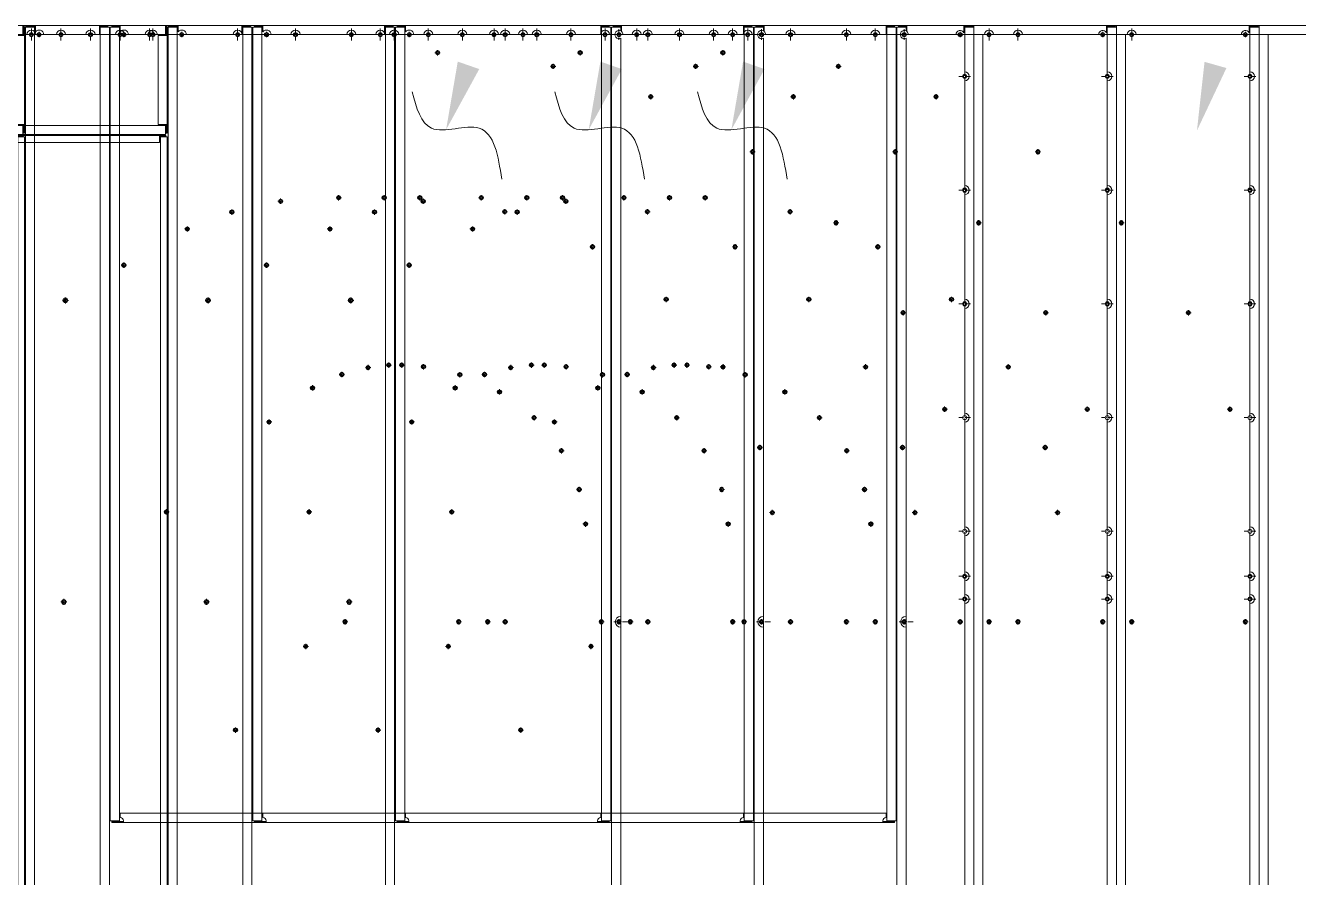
# Model space of a CAD drawing. Header units: millimetres. Extents: x -664082 to 30827, y -141530 to 21962.
# Drawn here: x -659066 to -656268, y -139653 to -137780 of the extents above; entities that cross this region are included whole.
import ezdxf

# ---------------------------------------------------------------- set-up
doc = ezdxf.new("R2010")
doc.units = ezdxf.units.MM
doc.linetypes.add('DASHDOT', pattern=[18.5, 12, -3, 0.5, -3])
doc.layers.add('냉각탑_dim', color=1, linetype='Continuous')

# ---------------------------------------------------------------- blocks, each defined once
blk = doc.blocks.new('1')
at = {"color": 7, "lineweight": 20}
for p, q in [((14509.3, 12349.3), (11516.3, 12349.3)), ((14514.8, 8904.8), (14514.8, 12345.8)), ((14534.8, 12345.8), (14534.8, 8904.8)), ((14536.8, 12349.3), (14990.8, 12349.3)), ((14992.8, 8904.8), (14992.8, 12345.8)), ((15012.8, 12345.8), (15012.8, 8904.8)), ((15014.8, 10600.8), (15014.8, 12345.8)), ((15034.8, 12345.8), (15034.8, 10600.8)), ((15036.8, 12349.3), (16092.8, 12349.3)), ((16094.8, 10600.8), (16094.8, 12345.8)), ((16114.8, 12345.8), (16114.8, 10600.8)), ((16116.8, 8904.8), (16116.8, 12345.8)), ((16138.8, 12349.3), (16890.8, 12349.3)), ((16892.8, 12345.8), (16892.8, 12247.3)), ((16912.8, 12345.8), (16912.8, 8904.8)), ((14159.3, 12329.3), (14204.3, 12329.3)), ((14224.3, 12329.3), (14269.3, 12329.3)), ((14289.3, 12329.3), (14334.3, 12329.3)), ((14354.3, 12329.3), (14399.3, 12329.3)), ((14419.3, 12329.3), (14464.3, 12329.3)), ((14484.3, 12329.3), (14509.3, 12329.3)), ((14492.8, 12327.3), (14492.8, 12131.3)), ((14512.8, 12131.3), (14512.8, 12327.3)), ((14554.8, 12329.3), (14784.8, 12329.3)), ((14804.8, 12329.3), (14990.8, 12329.3)), ((15054.8, 12329.3), (15284.8, 12329.3)), ((15304.8, 12329.3), (15534.8, 12329.3)), ((15554.8, 12329.3), (15628.8, 12329.3)), ((15648.8, 12329.3), (15703.8, 12329.3)), ((15723.8, 12329.3), (15778.8, 12329.3)), ((15798.8, 12329.3), (15872.8, 12329.3)), ((15892.8, 12329.3), (16092.8, 12329.3)), ((16136.8, 11050.3), (16136.8, 12321.2)), ((16141.8, 12329.3), (16372.8, 12329.3)), ((16392.8, 12329.3), (16622.8, 12329.3)), ((16642.8, 12329.3), (16873.8, 12329.3)), ((16932.8, 12329.3), (16932.8, 8769.3)), ((16892.8, 12227.3), (16892.8, 11997.3)), ((14509.3, 12129.3), (12164.3, 12129.3)), ((11516.3, 12109.3), (14509.3, 12109.3)), ((13530.4, 12107.3), (14496.2, 12107.3)), ((14496.2, 12092.3), (13530.4, 12092.3)), ((14497.8, 12104.2), (14497.8, 9254.4)), ((14512.8, 9254.4), (14512.8, 12104.2)), ((16892.8, 11977.3), (16892.8, 11747.3)), ((16892.8, 11727.3), (16892.8, 11497.3)), ((16892.8, 11477.3), (16892.8, 11247.3)), ((16892.8, 11227.3), (16892.8, 11148.3)), ((16892.8, 11128.3), (16892.8, 11098.3)), ((16892.8, 11078.3), (16892.8, 8904.8)), ((16136.8, 8904.8), (16136.8, 11026.3)), ((16094.8, 10617.3), (15036.8, 10617.3)), ((16099, 10597.3), (15043, 10597.3))]:
    blk.add_line(p, q, dxfattribs=at)
at = {"color": 7, "linetype": 'DASHDOT', "lineweight": 20}
for p, q in [((14214.3, 12342.3), (14214.3, 12316.3)), ((14279.3, 12342.3), (14279.3, 12316.3)), ((14344.3, 12342.3), (14344.3, 12316.3)), ((14409.3, 12342.3), (14409.3, 12316.3)), ((14474.3, 12342.3), (14474.3, 12316.3)), ((14794.8, 12342.3), (14794.8, 12316.3)), ((15294.8, 12342.3), (15294.8, 12316.3)), ((15544.8, 12342.3), (15544.8, 12316.3)), ((15638.8, 12342.3), (15638.8, 12316.3)), ((15713.8, 12342.3), (15713.8, 12316.3)), ((15788.8, 12342.3), (15788.8, 12316.3)), ((15882.8, 12342.3), (15882.8, 12316.3)), ((16132.8, 12341), (16132.8, 12317.6)), ((16382.8, 12342.3), (16382.8, 12316.3)), ((16632.8, 12342.3), (16632.8, 12316.3)), ((14227.3, 12329.3), (14201.3, 12329.3)), ((14292.3, 12329.3), (14266.3, 12329.3)), ((14357.3, 12329.3), (14331.3, 12329.3)), ((14422.3, 12329.3), (14396.3, 12329.3)), ((14487.3, 12329.3), (14461.3, 12329.3)), ((14807.8, 12329.3), (14781.8, 12329.3)), ((15307.8, 12329.3), (15281.8, 12329.3)), ((15557.8, 12329.3), (15531.8, 12329.3)), ((15651.8, 12329.3), (15625.8, 12329.3)), ((15726.8, 12329.3), (15700.8, 12329.3)), ((15801.8, 12329.3), (15775.8, 12329.3)), ((15895.8, 12329.3), (15869.8, 12329.3)), ((16144.5, 12329.3), (16121.1, 12329.3)), ((16395.8, 12329.3), (16369.8, 12329.3)), ((16645.8, 12329.3), (16619.8, 12329.3)), ((16905.8, 12237.3), (16879.8, 12237.3)), ((16892.8, 12250.3), (16892.8, 12224.3)), ((16905.8, 11987.3), (16879.8, 11987.3)), ((16892.8, 12000.3), (16892.8, 11974.3)), ((16905.8, 11737.3), (16879.8, 11737.3)), ((16892.8, 11750.3), (16892.8, 11724.3)), ((16905.8, 11487.3), (16879.8, 11487.3)), ((16892.8, 11500.3), (16892.8, 11474.3)), ((16892.8, 11250.3), (16892.8, 11224.3)), ((16905.8, 11237.3), (16879.8, 11237.3)), ((16905.8, 11138.3), (16879.8, 11138.3)), ((16892.8, 11151.3), (16892.8, 11125.3)), ((16905.8, 11088.3), (16879.8, 11088.3)), ((16892.8, 11101.3), (16892.8, 11075.3)), ((16136.8, 11053.9), (16136.8, 11022.7)), ((16152.4, 11038.3), (16121.2, 11038.3))]:
    blk.add_line(p, q, dxfattribs=at)
at = {"color": 7, "lineweight": 20, "ltscale": 0.0875}
for p, q in [((14509.3, 12349.3), (14509.3, 12345.8)), ((14514.8, 12345.8), (14518.3, 12345.8)), ((14536.8, 12349.3), (14536.8, 12345.8)), ((14990.8, 12349.3), (14990.8, 12345.8)), ((15012.8, 12345.8), (15009.3, 12345.8)), ((15014.8, 12345.8), (15018.3, 12345.8)), ((15036.8, 12349.3), (15036.8, 12345.8)), ((16092.8, 12349.3), (16092.8, 12345.8)), ((16114.8, 12345.8), (16111.3, 12345.8)), ((16116.8, 12345.8), (16120.3, 12345.8)), ((16138.8, 12349.3), (16138.8, 12345.8)), ((16890.8, 12349.3), (16890.8, 12345.8)), ((16912.8, 12345.8), (16909.3, 12345.8)), ((14512.8, 12327.3), (14509.3, 12327.3)), ((14512.8, 12131.3), (14509.3, 12131.3)), ((14509.3, 12109.3), (14509.3, 12112.8)), ((15014.8, 10600.8), (15018.3, 10600.8)), ((16114.8, 10600.8), (16111.3, 10600.8))]:
    blk.add_line(p, q, dxfattribs=at)
at = {"color": 7, "lineweight": 20, "ltscale": 0.0375}
for p, q in [((14510.8, 12345.8), (14509.3, 12345.8)), ((14518.3, 12347.3), (14518.3, 12345.8)), ((15009.3, 12347.3), (15009.3, 12345.8)), ((15018.3, 12345.8), (15018.3, 12347.3)), ((16111.3, 12345.8), (16111.3, 12347.3)), ((16120.3, 12347.3), (16120.3, 12345.8)), ((16909.3, 12347.3), (16909.3, 12345.8)), ((14510.8, 12112.8), (14509.3, 12112.8)), ((14509.7, 12105.7), (14509.7, 12104.2)), ((15018.3, 10600.8), (15018.3, 10599.3)), ((16111.3, 10600.8), (16111.3, 10599.3))]:
    blk.add_line(p, q, dxfattribs=at)
at = {"color": 7, "lineweight": 20, "ltscale": 0.4125}
for p, q in [((14509.3, 12329.3), (14509.3, 12345.8)), ((14518.3, 12345.8), (14534.8, 12345.8)), ((14990.8, 12345.8), (14990.8, 12329.3)), ((14992.8, 12345.8), (15009.3, 12345.8)), ((15018.3, 12345.8), (15034.8, 12345.8)), ((16092.8, 12345.8), (16092.8, 12329.3)), ((16094.8, 12345.8), (16111.3, 12345.8)), ((16120.3, 12345.8), (16136.8, 12345.8)), ((16892.8, 12345.8), (16909.3, 12345.8)), ((14509.3, 12327.3), (14492.8, 12327.3)), ((14492.8, 12131.3), (14509.3, 12131.3)), ((14509.3, 12112.8), (14509.3, 12129.3)), ((15034.8, 10600.8), (15018.3, 10600.8)), ((16111.3, 10600.8), (16094.8, 10600.8))]:
    blk.add_line(p, q, dxfattribs=at)
at = {"color": 7, "lineweight": 20, "ltscale": 0.4625}
for p, q in [((14510.8, 12345.8), (14510.8, 12327.3)), ((14512.8, 12327.3), (14512.8, 12345.8)), ((14518.3, 12349.3), (14536.8, 12349.3)), ((14536.8, 12347.3), (14518.3, 12347.3)), ((14990.8, 12349.3), (15009.3, 12349.3)), ((15009.3, 12347.3), (14990.8, 12347.3)), ((15018.3, 12349.3), (15036.8, 12349.3)), ((15036.8, 12347.3), (15018.3, 12347.3)), ((16092.8, 12349.3), (16111.3, 12349.3)), ((16111.3, 12347.3), (16092.8, 12347.3)), ((16120.3, 12349.3), (16138.8, 12349.3)), ((16138.8, 12347.3), (16120.3, 12347.3)), ((16890.8, 12349.3), (16909.3, 12349.3)), ((16909.3, 12347.3), (16890.8, 12347.3)), ((14510.8, 12131.3), (14510.8, 12112.8)), ((14512.8, 12112.8), (14512.8, 12131.3))]:
    blk.add_line(p, q, dxfattribs=at)
at = {"color": 7, "lineweight": 20, "ltscale": 0.05}
for p, q in [((14510.8, 12345.8), (14512.8, 12345.8)), ((14518.3, 12349.3), (14518.3, 12347.3)), ((15009.3, 12349.3), (15009.3, 12347.3)), ((15018.3, 12349.3), (15018.3, 12347.3)), ((16111.3, 12349.3), (16111.3, 12347.3)), ((16120.3, 12349.3), (16120.3, 12347.3)), ((16909.3, 12349.3), (16909.3, 12347.3)), ((15014.8, 12309.3), (15012.8, 12309.3)), ((15014.8, 12309.3), (15012.8, 12309.3)), ((16116.8, 12309.3), (16114.8, 12309.3)), ((16116.8, 12309.3), (16114.8, 12309.3)), ((14510.8, 12112.8), (14512.8, 12112.8)), ((16114.8, 11091.3), (16116.8, 11091.3)), ((16116.8, 11063.3), (16114.8, 11063.3)), ((16116.8, 11061.3), (16114.8, 11061.3)), ((16116.8, 11059.3), (16114.8, 11059.3)), ((16116.8, 11017.3), (16114.8, 11017.3)), ((16114.8, 10939.7), (16116.8, 10939.7)), ((16114.8, 10937.7), (16116.8, 10937.7)), ((16116.8, 10935.7), (16114.8, 10935.7)), ((16116.8, 10934.1), (16114.8, 10934.1)), ((15018.3, 10597.3), (15018.3, 10599.3)), ((15030.7, 10597.3), (15030.7, 10599.3)), ((15043, 10597.3), (15043, 10599.3)), ((16086.7, 10597.3), (16086.7, 10599.3)), ((16099, 10597.3), (16099, 10599.3)), ((16111.3, 10597.3), (16111.3, 10599.3))]:
    blk.add_line(p, q, dxfattribs=at)
at = {"color": 7, "lineweight": 20, "ltscale": 0.2625}
for p, q in [((14536.8, 12335.3), (14536.8, 12345.8)), ((15036.8, 12335.3), (15036.8, 12345.8))]:
    blk.add_line(p, q, dxfattribs=at)
at = {"color": 7, "lineweight": 20, "ltscale": 0.224999}
for p, q in [((15018.3, 12349.3), (15009.3, 12349.3)), ((16120.3, 12349.3), (16111.3, 12349.3))]:
    blk.add_line(p, q, dxfattribs=at)
at = {"color": 7, "lineweight": 20, "ltscale": 0.210944}
blk.add_line((16136.8, 12337.3), (16136.8, 12345.8), dxfattribs=at)
at = {"color": 7, "lineweight": 20, "ltscale": 0.244795}
blk.add_line((16138.8, 12336), (16138.8, 12345.8), dxfattribs=at)
at = {"color": 7, "lineweight": 20, "ltscale": 0.309422}
blk.add_line((16890.8, 12333.4), (16890.8, 12345.8), dxfattribs=at)
at = {"lineweight": 20}
for p, q in [((16909.3, 12349.3), (18012.8, 12349.3)), ((16912.8, 12345.8), (16912.8, 12349.3)), ((16912.8, 12329.3), (18012.8, 12329.3))]:
    blk.add_line(p, q, dxfattribs=at)
at = {"color": 7, "linetype": 'DASHDOT', "lineweight": 20, "ltscale": 0.2925}
for p, q in [((14550.7, 12329.3), (14539, 12329.3)), ((15050.7, 12329.3), (15039, 12329.3)), ((15394.9, 11962.9), (15383.2, 11962.9)), ((15522.7, 11970.6), (15511, 11970.6)), ((15288, 11939.1), (15276.3, 11939.1)), ((15190, 11901.9), (15178.3, 11901.9)), ((15050.5, 11822.4), (15038.8, 11822.4)), ((15587.4, 11597), (15575.7, 11597)), ((15529.7, 11582), (15518, 11582)), ((15369.7, 11477.6), (15358, 11477.6)), ((15144.1, 11279.8), (15132.4, 11279.8)), ((15536.7, 11038.3), (15525, 11038.3)), ((15450.2, 10984.3), (15438.5, 10984.3)), ((15295.9, 10800.4), (15284.2, 10800.4))]:
    blk.add_line(p, q, dxfattribs=at)
at = {"color": 7, "linetype": 'DASHDOT', "lineweight": 20, "ltscale": 0.292505}
for p, q in [((14544.8, 12335.1), (14544.8, 12323.4)), ((15044.8, 12335.1), (15044.8, 12323.4)), ((16882.8, 12335.1), (16882.8, 12323.4)), ((15734.2, 12295.1), (15734.2, 12283.4)), ((16074.7, 11868.6), (16074.7, 11856.9)), ((16236.7, 11752.9), (16236.7, 11741.2)), ((16757.3, 11723.6), (16757.3, 11711.9)), ((15783.2, 11587.4), (15783.2, 11575.7)), ((16469.9, 11284.1), (16469.9, 11272.4)), ((16059.5, 11259.1), (16059.5, 11247.4)), ((15530.8, 11044.1), (15530.8, 11032.4)), ((15780.8, 11044.1), (15780.8, 11032.4)), ((15882.8, 11044.1), (15882.8, 11032.4)), ((16132.8, 11044.1), (16132.8, 11032.4)), ((16382.8, 11044.1), (16382.8, 11032.4)), ((16632.8, 11044.1), (16632.8, 11032.4)), ((16882.8, 11044.1), (16882.8, 11032.4)), ((15444.3, 10990.1), (15444.3, 10978.4))]:
    blk.add_line(p, q, dxfattribs=at)
at = {"color": 7, "lineweight": 20, "ltscale": 0.13954}
blk.add_line((15547.6, 12328.2), (15542.1, 12328.2), dxfattribs=at)
at = {"color": 7, "lineweight": 20, "ltscale": 0.065314}
blk.add_line((15546.2, 12326.6), (15543.5, 12326.6), dxfattribs=at)
at = {"color": 7, "lineweight": 20, "ltscale": 0.074833}
blk.add_line((15711.2, 12327.8), (15711.2, 12330.8), dxfattribs=at)
at = {"color": 7, "linetype": 'DASHDOT', "lineweight": 20, "ltscale": 0.292499}
for p, q in [((16888.7, 12329.3), (16877, 12329.3)), ((15993.9, 12259.4), (15982.2, 12259.4)), ((15988, 12265.3), (15988, 12253.6)), ((16208.5, 12192.6), (16196.8, 12192.6)), ((16202.7, 12198.5), (16202.7, 12186.8)), ((16432.6, 12071.6), (16420.9, 12071.6)), ((16426.7, 12077.4), (16426.7, 12065.7)), ((15516.8, 11976.4), (15516.8, 11964.7)), ((15616.8, 11976.4), (15616.8, 11964.7)), ((15695.3, 11976.4), (15695.3, 11964.7)), ((15389.1, 11968.7), (15389.1, 11957)), ((15622.7, 11970.6), (15611, 11970.6)), ((15701.2, 11970.6), (15689.5, 11970.6)), ((15282.1, 11944.9), (15282.1, 11933.2)), ((15887.8, 11939.8), (15876.1, 11939.8)), ((15881.9, 11945.6), (15881.9, 11933.9)), ((16610, 11921.2), (16610, 11909.5)), ((15184.2, 11907.7), (15184.2, 11896)), ((16615.9, 11915.4), (16604.2, 11915.4)), ((16080.6, 11862.7), (16068.9, 11862.7)), ((15044.6, 11828.3), (15044.6, 11816.6)), ((16763.2, 11717.8), (16751.5, 11717.8)), ((15523.8, 11587.9), (15523.8, 11576.2)), ((15581.5, 11602.9), (15581.5, 11591.2)), ((15632.7, 11602.6), (15621, 11602.6)), ((15626.8, 11608.4), (15626.8, 11596.7)), ((15661.2, 11602.6), (15649.5, 11602.6)), ((15655.3, 11608.4), (15655.3, 11596.7)), ((15703.2, 11604.9), (15703.2, 11593.2)), ((16367.4, 11598.6), (16355.7, 11598.6)), ((16361.6, 11604.4), (16361.6, 11592.7)), ((15459.4, 11558.2), (15459.4, 11546.5)), ((15465.2, 11552.3), (15453.5, 11552.3)), ((15870.4, 11549.4), (15870.4, 11537.7)), ((16854.7, 11505.6), (16843, 11505.6)), ((16848.8, 11511.4), (16848.8, 11499.7)), ((15363.8, 11483.4), (15363.8, 11471.7)), ((15946.3, 11492.8), (15946.3, 11481.1)), ((16006.4, 11420.2), (16006.4, 11408.5)), ((16448.5, 11421.5), (16436.8, 11421.5)), ((16442.6, 11427.4), (16442.6, 11415.7)), ((16045.4, 11335), (16045.4, 11323.3)), ((16051.2, 11329.1), (16039.5, 11329.1)), ((15138.3, 11285.6), (15138.3, 11273.9)), ((16475.8, 11278.3), (16464.1, 11278.3)), ((16065.4, 11253.3), (16053.7, 11253.3)), ((15786.7, 11038.3), (15775, 11038.3)), ((15888.7, 11038.3), (15877, 11038.3)), ((16138.7, 11038.3), (16127, 11038.3)), ((16388.7, 11038.3), (16377, 11038.3)), ((16638.7, 11038.3), (16627, 11038.3)), ((16888.7, 11038.3), (16877, 11038.3)), ((15290, 10806.2), (15290, 10794.5))]:
    blk.add_line(p, q, dxfattribs=at)
at = {"color": 7, "lineweight": 20, "ltscale": 0.012499}
for p, q in [((14514.8, 12309.3), (14514.3, 12309.3)), ((14514.8, 12307.3), (14514.3, 12307.3))]:
    blk.add_line(p, q, dxfattribs=at)
at = {"color": 7, "linetype": 'DASHDOT', "lineweight": 20, "ltscale": 0.292502}
for p, q in [((15740.1, 12289.3), (15728.4, 12289.3)), ((16242.6, 11747.1), (16230.9, 11747.1)), ((15709.1, 11599.1), (15697.4, 11599.1)), ((15789.1, 11581.5), (15777.4, 11581.5)), ((15876.3, 11543.5), (15864.6, 11543.5)), ((15952.2, 11486.9), (15940.5, 11486.9)), ((16012.2, 11414.3), (16000.5, 11414.3))]:
    blk.add_line(p, q, dxfattribs=at)
at = {"color": 7, "lineweight": 20, "ltscale": 0.05367}
for p, q in [((16114.8, 12248.4), (16116.8, 12247.6)), ((16116.8, 12204.6), (16114.8, 12205.4))]:
    blk.add_line(p, q, dxfattribs=at)
at = {"color": 7, "lineweight": 20, "ltscale": 0.0775}
for p, q in [((14496.2, 12107.3), (14496.2, 12104.2)), ((14512.8, 12104.2), (14509.7, 12104.2))]:
    blk.add_line(p, q, dxfattribs=at)
at = {"color": 7, "lineweight": 20, "ltscale": 0.3375}
for p, q in [((14509.7, 12107.3), (14496.2, 12107.3)), ((14496.2, 12105.7), (14509.7, 12105.7))]:
    blk.add_line(p, q, dxfattribs=at)
at = {"color": 7, "lineweight": 20, "ltscale": 0.2975}
for p, q in [((14496.2, 12092.3), (14496.2, 12104.2)), ((14509.7, 12104.2), (14497.8, 12104.2))]:
    blk.add_line(p, q, dxfattribs=at)
at = {"color": 7, "lineweight": 20, "ltscale": 0.04}
blk.add_line((14509.7, 12107.3), (14509.7, 12105.7), dxfattribs=at)
at = {"color": 7, "lineweight": 20, "ltscale": 0.057149}
for p, q in [((16114.8, 11863.4), (16116.8, 11862.3)), ((16116.8, 11816.5), (16114.8, 11817.6))]:
    blk.add_line(p, q, dxfattribs=at)
at = {"color": 7, "lineweight": 20, "ltscale": 0.058406}
for p, q in [((15012.8, 11826.6), (15014.8, 11827.8)), ((15014.8, 11781.1), (15012.8, 11779.9)), ((15014.8, 11781.1), (15012.8, 11779.9))]:
    blk.add_line(p, q, dxfattribs=at)
at = {"color": 7, "linetype": 'DASHDOT', "lineweight": 20, "ltscale": 0.325}
for p, q in [((14922.7, 11744.9), (14909.7, 11744.9)), ((14916.2, 11751.4), (14916.2, 11738.4)), ((14919.2, 11082), (14906.2, 11082)), ((14912.7, 11088.5), (14912.7, 11075.5))]:
    blk.add_line(p, q, dxfattribs=at)
at = {"color": 7, "lineweight": 20, "ltscale": 0.066501}
for p, q in [((15014.8, 11198.2), (15012.8, 11196.4)), ((15014.8, 11145), (15012.8, 11143.2)), ((15014.8, 11145), (15012.8, 11143.2))]:
    blk.add_line(p, q, dxfattribs=at)
at = {"color": 7, "linetype": 'DASHDOT', "lineweight": 20, "ltscale": 0.195}
for p, q in [((15448.3, 10984.2), (15440.5, 10984.2)), ((15294, 10800.4), (15286.2, 10800.4))]:
    blk.add_line(p, q, dxfattribs=at)
at = {"color": 7, "linetype": 'DASHDOT', "lineweight": 20, "ltscale": 0.195001}
for p, q in [((15444.4, 10988.1), (15444.4, 10980.3)), ((15290.1, 10804.3), (15290.1, 10796.5))]:
    blk.add_line(p, q, dxfattribs=at)
at = {"color": 7, "lineweight": 20, "ltscale": 0.2375}
for p, q in [((15036.8, 10617.3), (15036.8, 10607.8)), ((16092.8, 10617.3), (16092.8, 10607.8))]:
    blk.add_line(p, q, dxfattribs=at)
at = {"color": 7, "lineweight": 20, "ltscale": 0.307899}
for p, q in [((15018.3, 10599.3), (15030.7, 10599.3)), ((15030.7, 10597.3), (15018.3, 10597.3)), ((16099, 10599.3), (16111.3, 10599.3)), ((16111.3, 10597.3), (16099, 10597.3))]:
    blk.add_line(p, q, dxfattribs=at)
at = {"color": 7, "lineweight": 20, "ltscale": 0.154601}
for p, q in [((15030.7, 10599.3), (15043, 10599.3)), ((15030.7, 10597.3), (15036.8, 10597.3)), ((15043, 10597.3), (15036.8, 10597.3)), ((16086.7, 10599.3), (16092.8, 10599.3)), ((16086.7, 10597.3), (16092.8, 10597.3)), ((16092.8, 10599.3), (16099, 10599.3)), ((16092.8, 10597.3), (16099, 10597.3))]:
    blk.add_line(p, q, dxfattribs=at)
at = {"color": 7, "lineweight": 20}
for centre, radius in [((14214.3, 12329.3), 4.5), ((14214.3, 12329.3), 3), ((14279.3, 12329.3), 4.5), ((14279.3, 12329.3), 3), ((14344.3, 12329.3), 4.5), ((14344.3, 12329.3), 3), ((14409.3, 12329.3), 4.5), ((14409.3, 12329.3), 3), ((14474.3, 12329.3), 4.5), ((14474.3, 12329.3), 3), ((14544.8, 12329.3), 4.5), ((14544.8, 12329.3), 3), ((14794.8, 12329.3), 4.5), ((14794.8, 12329.3), 3), ((15044.8, 12329.3), 4.5), ((15044.8, 12329.3), 3), ((15294.8, 12329.3), 4.5), ((15294.8, 12329.3), 3), ((15544.8, 12329.3), 4.5), ((15544.8, 12329.3), 3), ((15638.8, 12329.3), 4.5), ((15638.8, 12329.3), 3), ((15713.8, 12329.3), 4.5), ((15713.8, 12329.3), 3), ((15788.8, 12329.3), 4.5), ((15788.8, 12329.3), 3.3), ((15882.8, 12329.3), 4.5), ((15882.8, 12329.3), 3), ((16132.8, 12329.3), 4.5), ((16132.8, 12329.3), 3), ((16382.8, 12329.3), 4.5), ((16382.8, 12329.3), 3), ((16632.8, 12329.3), 4.5), ((16632.8, 12329.3), 3), ((16882.8, 12329.3), 4.5), ((16882.8, 12329.3), 3), ((15734.2, 12289.3), 4.5), ((15734.2, 12289.3), 3), ((15988, 12259.4), 4.5), ((15988, 12259.4), 3), ((16892.8, 12237.3), 4.5), ((16892.8, 12237.3), 3), ((16202.7, 12192.6), 4.5), ((16202.7, 12192.6), 3), ((16426.7, 12071.6), 4.5), ((16426.7, 12071.6), 3), ((16892.8, 11987.3), 4.5), ((16892.8, 11987.3), 3), ((15389.1, 11962.9), 4.5), ((15389.1, 11962.9), 3), ((15516.8, 11970.6), 4.5), ((15516.8, 11970.6), 3), ((15616.8, 11970.6), 4.5), ((15616.8, 11970.6), 3), ((15695.3, 11970.6), 4.5), ((15695.3, 11970.6), 3), ((15282.1, 11939.1), 4.5), ((15282.1, 11939.1), 3), ((15881.9, 11939.8), 4.5), ((15881.9, 11939.8), 3), ((15184.2, 11901.9), 4.5), ((15184.2, 11901.9), 3), ((16610, 11915.4), 4.5), ((16610, 11915.4), 3), ((16074.7, 11862.7), 4.5), ((16074.7, 11862.7), 3), ((15044.6, 11822.4), 4.5), ((15044.6, 11822.4), 3), ((14916.2, 11744.9), 5), ((14916.2, 11744.9), 3), ((16236.7, 11747.1), 4.5), ((16236.7, 11747.1), 3), ((16892.8, 11737.3), 4.5), ((16892.8, 11737.3), 3), ((16757.3, 11717.8), 4.5), ((16757.3, 11717.8), 3), ((15523.8, 11582), 4.5), ((15523.8, 11582), 3), ((15581.5, 11597), 4.5), ((15581.5, 11597), 3), ((15626.8, 11602.6), 4.5), ((15626.8, 11602.6), 3), ((15655.3, 11602.6), 4.5), ((15655.3, 11602.6), 3), ((15703.2, 11599.1), 4.5), ((15703.2, 11599.1), 3), ((15783.2, 11581.5), 4.5), ((16361.6, 11598.6), 4.5), ((16361.6, 11598.6), 3), ((15459.4, 11552.3), 4.5), ((15783.2, 11581.5), 3), ((15459.4, 11552.3), 3), ((15870.4, 11543.5), 4.5), ((15870.4, 11543.5), 3), ((16848.8, 11505.6), 4.5), ((16848.8, 11505.6), 3), ((15363.8, 11477.6), 4.5), ((15363.8, 11477.6), 3), ((15946.3, 11486.9), 4.5), ((15946.3, 11486.9), 3), ((16892.8, 11487.3), 4.5), ((16006.4, 11414.3), 4.5), ((16006.4, 11414.3), 3), ((16442.6, 11421.5), 4.5), ((16442.6, 11421.5), 3), ((16045.4, 11329.1), 4.5), ((16045.4, 11329.1), 3), ((15138.3, 11279.8), 4.5), ((15138.3, 11279.8), 3), ((16469.9, 11278.3), 4.5), ((16469.9, 11278.3), 3), ((16059.5, 11253.3), 4.5), ((16059.5, 11253.3), 3), ((16892.8, 11237.3), 4.5), ((16892.8, 11138.3), 4.5), ((16892.8, 11138.3), 3), ((14912.7, 11082), 5), ((14912.7, 11082), 3), ((16892.8, 11088.3), 4.5), ((16892.8, 11088.3), 3), ((15530.8, 11038.3), 4.5), ((15530.8, 11038.3), 3), ((15780.8, 11038.3), 4.5), ((15780.8, 11038.3), 3), ((15882.8, 11038.3), 4.5), ((15882.8, 11038.3), 3), ((16132.8, 11038.3), 4.5), ((16132.8, 11038.3), 3), ((16382.8, 11038.3), 4.5), ((16382.8, 11038.3), 3), ((16632.8, 11038.3), 4.5), ((16632.8, 11038.3), 3), ((16882.8, 11038.3), 4.5), ((16882.8, 11038.3), 3), ((15444.3, 10984.3), 4.5), ((15444.4, 10984.2), 3), ((15290, 10800.4), 4.5), ((15290.1, 10800.4), 3)]:
    blk.add_circle(centre, radius, dxfattribs=at)
for centre, radius, start, end in [((14509.3, 12345.8), 3.5, 0, 90), ((14509.3, 12345.8), 1.5, 0, 90), ((14518.3, 12345.8), 3.5, 90, 180), ((14518.3, 12345.8), 1.5, 90, 180), ((16909.3, 12345.8), 3.5, 0, 90), ((16909.3, 12345.8), 1.5, 0, 90), ((14214.3, 12329.3), 10, 0, 180), ((14279.3, 12329.3), 10, 0, 180), ((14344.3, 12329.3), 10, 0, 180), ((14409.3, 12329.3), 10, 0, 180), ((14474.3, 12329.3), 10, 0, 180), ((14544.8, 12329.3), 10, 0, 143.1301), ((14794.8, 12329.3), 10, 0, 180), ((15044.8, 12329.3), 10, 0, 143.1301), ((15294.8, 12329.3), 10, 0, 180), ((15544.8, 12329.3), 10, 0, 180), ((15638.8, 12329.3), 10, 0, 180), ((15713.8, 12329.3), 10, 0, 180), ((15788.8, 12329.3), 10, 0, 180), ((15882.8, 12329.3), 10, 0, 180), ((16132.8, 12329.3), 9, 63.6122, 296.3878), ((16132.8, 12329.3), 9, 0, 48.1897), ((16382.8, 12329.3), 10, 0, 180), ((16632.8, 12329.3), 10, 0, 180), ((16882.8, 12329.3), 9, 27.266, 180), ((16909.3, 12312.8), 3.5, 359.7619, 0), ((14514.3, 12310.8), 1.5, 180, 270), ((14514.3, 12310.8), 3.5, 244.6225, 270), ((16909.3, 12303.8), 3.5, 0, 0.2381), ((16892.8, 12237.3), 10, 270, 90), ((16892.8, 11987.3), 10, 270, 90), ((16892.8, 11737.3), 10, 270, 90), ((16892.8, 11487.3), 10, 270, 90), ((16892.8, 11237.3), 10, 270, 90), ((16909.3, 11170.8), 3.5, 359.762, 0), ((16892.8, 11138.3), 10, 270, 90), ((16909.3, 11161.8), 3.5, 0, 0.238), ((16892.8, 11088.3), 10, 270, 90), ((16909.3, 11064.8), 3.5, 359.762, 0), ((16909.3, 11055.8), 3.5, 0, 0.2381), ((16136.8, 11038.3), 12, 90, 270), ((16909.3, 11020.8), 3.5, 359.7619, 0), ((15036.8, 10600.8), 7, 0, 90), ((16092.8, 10600.8), 7, 90, 180)]:
    blk.add_arc(centre, radius, start, end, dxfattribs=at)
for points, knots in [([(15043.8, 10600.8), (15043.8, 10600.2), (15043.8, 10599.7), (15043.8, 10599.1), (15043.7, 10598.3), (15043.5, 10597.7), (15043.4, 10597.4), (15043.3, 10597.3), (15043.1, 10597.3), (15043.1, 10597.3), (15043.1, 10597.3), (15043, 10597.3)], [0, 0, 0, 0, 0, 0, 5.016208, 5.016208, 5.016208, 8.965092, 8.965092, 8.965092, 9.470029, 9.470029, 9.470029, 9.470029, 9.470029, 9.470029]), ([(15043.8, 10600.8), (15043.8, 10600.3), (15043.8, 10599.9), (15043.7, 10599.6), (15043.4, 10599.3), (15043.1, 10599.3), (15043.1, 10599.3), (15043.1, 10599.3), (15043, 10599.3)], [0, 0, 0, 0, 0, 0, 7.946312, 7.946312, 7.946312, 8.807471, 8.807471, 8.807471, 8.807471, 8.807471, 8.807471]), ([(16085.8, 10600.8), (16085.8, 10600.2), (16085.9, 10599.7), (16085.9, 10599.1), (16086, 10598.3), (16086.2, 10597.7), (16086.3, 10597.4), (16086.4, 10597.3), (16086.6, 10597.3), (16086.6, 10597.3), (16086.6, 10597.3), (16086.7, 10597.3)], [0, 0, 0, 0, 0, 0, 5.016208, 5.016208, 5.016208, 8.965092, 8.965092, 8.965092, 9.470029, 9.470029, 9.470029, 9.470029, 9.470029, 9.470029]), ([(16085.8, 10600.8), (16085.8, 10600.3), (16085.9, 10599.9), (16086, 10599.6), (16086.3, 10599.3), (16086.6, 10599.3), (16086.6, 10599.3), (16086.6, 10599.3), (16086.7, 10599.3)], [0, 0, 0, 0, 0, 0, 7.946312, 7.946312, 7.946312, 8.807471, 8.807471, 8.807471, 8.807471, 8.807471, 8.807471])]:
    blk.add_open_spline(points, degree=5, knots=knots, dxfattribs=at)
at = {"layer": '냉각탑_dim', "lineweight": 20}
blk.add_spline([(15678.6, 12203.1), (15720.9, 12123.4), (15825.5, 12123.4), (15875.3, 12011.5)], degree=3, dxfattribs=at)
for points in [[(15825.8, 12253.4), (15752.9, 12120), (15778.6, 12269.9)], [(17468.1, 12255.7), (17403.3, 12118.2), (17420, 12269.3)]]:
    blk.add_solid(points, dxfattribs=at)

msp = doc.modelspace()

# ---------------------------------------------------------------- block references
at = {"lineweight": 5}
for p in [(-673894.7, -150129), (-673581.2, -150129), (-673267.6, -150129)]:
    msp.add_blockref('1', p, dxfattribs=at)

doc.saveas('drawing.dxf')
